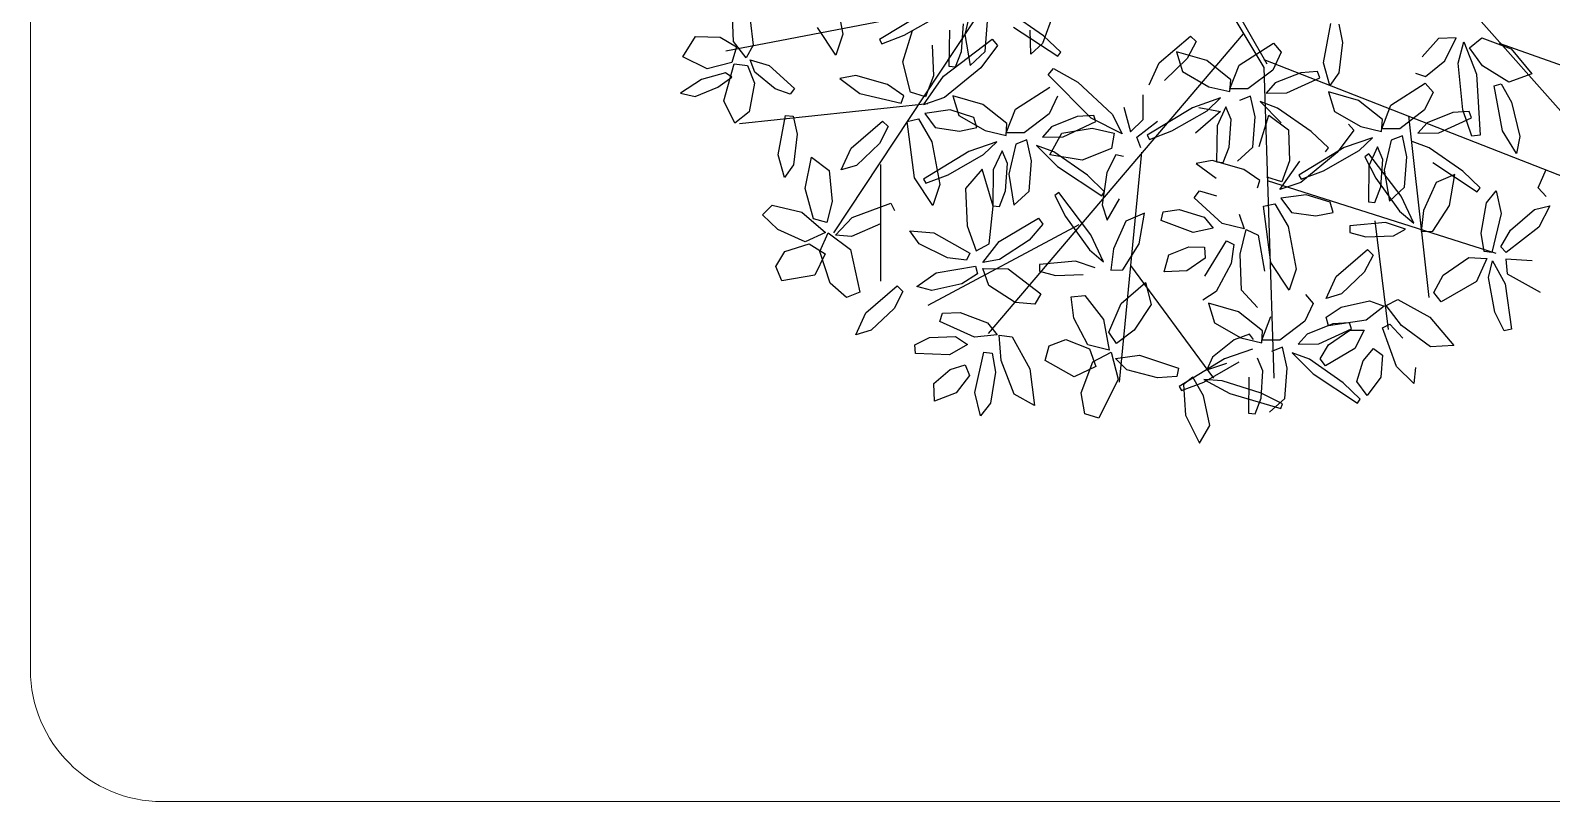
# Model space of a CAD drawing. Header units: inches. Extents: x 20.1 to 40.1, y 20 to 50.
# Drawn here: x 24.907 to 28.369, y 28.028 to 29.784 of the extents above; entities that cross this region are included whole.
import ezdxf

# ---------------------------------------------------------------- set-up
doc = ezdxf.new("R2010")
doc.units = ezdxf.units.IN
doc.header["$LTSCALE"] = 0.85
doc.header["$MEASUREMENT"] = 0

msp = doc.modelspace()

# ---------------------------------------------------------------- linework, layer by layer
at = {"lineweight": 9}
for p, q in [((24.9074, 32.0283), (24.9074, 28.3283)), ((25.2074, 28.0283), (29.9074, 28.0283))]:
    msp.add_line(p, q, dxfattribs=at)
at = {"color": 44}
for p, q in [((27.5264, 30.0134), (27.7144, 29.6997)), ((27.5446, 30.0169), (27.7212, 29.7079)), ((28.0663, 29.966), (28.4642, 29.5161)), ((27.0639, 29.8466), (26.4901, 29.7365)), ((27.081, 29.8465), (26.7349, 29.3233)), ((27.6673, 29.7762), (27.0869, 29.0937)), ((28.25, 29.7548), (28.5101, 29.663)), ((27.7144, 29.7181), (28.4183, 29.4426)), ((27.7144, 29.6997), (27.7373, 28.9927)), ((26.9492, 29.6171), (26.5207, 29.5712)), ((28.0434, 29.5895), (28.0893, 29.1763)), ((27.4356, 29.5067), (27.3853, 28.9835)), ((26.842, 29.4792), (26.842, 29.2131)), ((27.722, 29.4426), (28.2423, 29.2773)), ((27.2935, 29.3416), (26.9492, 29.158)), ((27.9669, 29.3508), (27.9975, 29.1029)), ((27.4108, 29.2487), (27.5996, 28.9927))]:
    msp.add_line(p, q, dxfattribs=at)
at = {"color": 60}
for p, q in [((26.7376, 29.873), (26.756, 29.7759)), ((27.0497, 29.8428), (27.0336, 29.7747)), ((26.5076, 29.7589), (26.5044, 29.835)), ((26.5451, 29.8082), (26.552, 29.7503)), ((26.9428, 29.8259), (26.8395, 29.7634)), ((26.8957, 29.7731), (26.9765, 29.8192)), ((27.0799, 29.736), (27.0854, 29.805)), ((26.7404, 29.7281), (26.6988, 29.7911)), ((26.756, 29.7759), (26.7404, 29.7281)), ((26.8448, 29.7538), (26.8957, 29.7731)), ((26.893, 29.7129), (26.9147, 29.7839)), ((26.9986, 29.7846), (26.9975, 29.7028)), ((27.0264, 29.7363), (27.0305, 29.7991)), ((27.0336, 29.7747), (27.0456, 29.7043)), ((26.3918, 29.7238), (26.4208, 29.7699)), ((26.4208, 29.7699), (26.4769, 29.7685)), ((26.4769, 29.7685), (26.5141, 29.7467)), ((26.5141, 29.7467), (26.5038, 29.7109)), ((26.5358, 29.7217), (26.5076, 29.7589)), ((26.552, 29.7503), (26.5358, 29.7217)), ((26.8395, 29.7634), (26.8448, 29.7538)), ((26.9596, 29.7506), (26.9621, 29.6805)), ((26.9852, 29.6796), (27.0959, 29.764)), ((27.0125, 29.7012), (27.0264, 29.7363)), ((27.0456, 29.7043), (27.0799, 29.736)), ((27.1084, 29.7496), (27.0702, 29.6991)), ((27.0959, 29.764), (27.1084, 29.7496)), ((26.4473, 29.6966), (26.3918, 29.7238)), ((26.5038, 29.7109), (26.4473, 29.6966)), ((26.4854, 29.6237), (26.5092, 29.7077)), ((26.5092, 29.7077), (26.5392, 29.7045)), ((26.5392, 29.7045), (26.5553, 29.6642)), ((26.5562, 29.6887), (26.545, 29.717)), ((26.545, 29.717), (26.5888, 29.7045)), ((26.5888, 29.7045), (26.6458, 29.6522)), ((26.9101, 29.6432), (26.893, 29.7129)), ((26.9975, 29.7028), (27.0125, 29.7012)), ((26.4345, 29.6726), (26.3866, 29.6414)), ((26.489, 29.6878), (26.4345, 29.6726)), ((26.4718, 29.6549), (26.5034, 29.6773)), ((26.5034, 29.6773), (26.489, 29.6878)), ((26.6021, 29.6511), (26.5562, 29.6887)), ((26.786, 29.6813), (26.7496, 29.6744)), ((26.7496, 29.6744), (26.7945, 29.6404)), ((26.8575, 29.6606), (26.786, 29.6813)), ((26.94, 29.6147), (26.9852, 29.6796)), ((26.9621, 29.6805), (26.9442, 29.6326)), ((27.0702, 29.6991), (26.9876, 29.631)), ((26.3866, 29.6414), (26.4198, 29.6337)), ((26.4198, 29.6337), (26.4718, 29.6549)), ((26.5553, 29.6642), (26.5433, 29.5988)), ((26.6362, 29.6393), (26.6021, 29.6511)), ((26.6458, 29.6522), (26.6362, 29.6393)), ((26.7945, 29.6404), (26.8889, 29.6184)), ((26.8946, 29.6355), (26.8575, 29.6606)), ((26.8889, 29.6184), (26.8946, 29.6355)), ((26.9442, 29.6326), (26.9101, 29.6432)), ((27.0751, 29.6157), (27.0065, 29.6352)), ((27.0065, 29.6352), (27.0203, 29.5906)), ((26.5103, 29.5733), (26.4854, 29.6237)), ((26.5433, 29.5988), (26.5103, 29.5733)), ((26.9876, 29.631), (26.94, 29.6147)), ((27.0001, 29.603), (26.9424, 29.5949)), ((27.0545, 29.5859), (27.0001, 29.603)), ((26.6092, 29.5009), (26.6254, 29.5904)), ((26.6254, 29.5904), (26.6434, 29.5889)), ((26.6434, 29.5889), (26.6522, 29.5476)), ((26.7754, 29.5163), (26.8465, 29.5776)), ((26.8595, 29.5651), (26.8394, 29.5265)), ((26.8465, 29.5776), (26.8595, 29.5651)), ((26.9028, 29.5765), (26.9282, 29.5825)), ((26.9196, 29.4488), (26.9028, 29.5765)), ((26.9282, 29.5825), (26.9584, 29.5308)), ((26.9424, 29.5949), (26.9661, 29.5628)), ((26.9661, 29.5628), (27.0217, 29.5551)), ((27.0203, 29.5906), (27.0802, 29.5559)), ((27.0217, 29.5551), (27.0608, 29.5627)), ((27.0608, 29.5627), (27.0545, 29.5859)), ((26.6522, 29.5476), (26.6435, 29.4784)), ((26.9584, 29.5308), (26.9767, 29.4336)), ((27.1067, 29.5304), (27.0428, 29.5082)), ((27.0764, 29.5014), (27.1067, 29.5304)), ((26.7526, 29.4664), (26.7754, 29.5163)), ((26.8394, 29.5265), (26.7873, 29.4766)), ((27.0428, 29.5082), (26.9395, 29.4457)), ((27.1184, 29.5101), (27.0986, 29.4669))]:
    msp.add_line(p, q, dxfattribs=at)
at = {"color": 62}
for p, q in [((27.2126, 29.7719), (27.1362, 29.825)), ((27.2352, 29.8224), (27.2104, 29.7546)), ((27.1446, 29.7918), (27.2454, 29.7254)), ((27.1837, 29.7303), (27.1822, 29.785)), ((27.2519, 29.7343), (27.2126, 29.7719)), ((27.4758, 29.71), (27.547, 29.7713)), ((27.547, 29.7713), (27.56, 29.7588)), ((27.2104, 29.7546), (27.1837, 29.7303)), ((27.56, 29.7588), (27.5399, 29.7202)), ((27.2454, 29.7254), (27.2519, 29.7343)), ((27.4531, 29.6602), (27.4758, 29.71)), ((27.5399, 29.7202), (27.4878, 29.6703)), ((27.5842, 29.7156), (27.5155, 29.735)), ((27.5155, 29.735), (27.5294, 29.6904)), ((27.6388, 29.6718), (27.5842, 29.7156)), ((27.637, 29.6511), (27.6577, 29.7049)), ((27.2231, 29.6831), (27.2356, 29.6974)), ((27.3213, 29.5846), (27.2231, 29.6831)), ((27.2356, 29.6974), (27.2907, 29.6662)), ((27.5294, 29.6904), (27.5893, 29.6558)), ((27.6366, 29.6448), (27.6388, 29.6718)), ((27.1487, 29.605), (27.227, 29.6551)), ((27.2447, 29.6346), (27.2256, 29.594)), ((27.2907, 29.6662), (27.3692, 29.5934)), ((27.5893, 29.6558), (27.6366, 29.6448)), ((27.1297, 29.5719), (27.0751, 29.6157)), ((27.128, 29.5513), (27.1487, 29.605)), ((27.1276, 29.5449), (27.1297, 29.5719)), ((27.2256, 29.594), (27.169, 29.551)), ((27.2311, 29.5647), (27.2104, 29.5414)), ((27.2895, 29.588), (27.2311, 29.5647)), ((27.2579, 29.5422), (27.3322, 29.5764)), ((27.3272, 29.5906), (27.2895, 29.588)), ((27.3322, 29.5764), (27.3272, 29.5906)), ((27.0802, 29.5559), (27.1276, 29.5449)), ((27.169, 29.551), (27.128, 29.5513)), ((27.175, 29.5347), (27.1497, 29.5251)), ((27.1854, 29.4873), (27.175, 29.5347)), ((27.2104, 29.5414), (27.2579, 29.5422)), ((27.2274, 29.5008), (27.2544, 29.5498)), ((27.2544, 29.5498), (27.3236, 29.5615)), ((26.6231, 29.4496), (26.6092, 29.5009)), ((26.6705, 29.424), (26.6845, 29.4959)), ((26.6845, 29.4959), (26.7254, 29.4648)), ((26.9956, 29.4553), (27.0764, 29.5014)), ((27.1305, 29.4814), (27.1184, 29.5101)), ((27.1497, 29.5251), (27.1336, 29.457)), ((27.2362, 29.5073), (27.197, 29.5221)), ((27.197, 29.5221), (27.2446, 29.474)), ((27.3006, 29.4888), (27.2274, 29.5008)), ((27.3126, 29.4542), (27.2362, 29.5073)), ((27.3674, 29.515), (27.3006, 29.4888)), ((26.6435, 29.4784), (26.6231, 29.4496)), ((26.7254, 29.4648), (26.7321, 29.3949)), ((26.7873, 29.4766), (26.7526, 29.4664)), ((27.073, 29.4682), (27.0356, 29.4243)), ((27.0983, 29.3839), (27.073, 29.4682)), ((27.0986, 29.4669), (27.0975, 29.385)), ((27.1264, 29.4186), (27.1305, 29.4814)), ((27.1799, 29.4183), (27.1854, 29.4873)), ((27.2446, 29.474), (27.3454, 29.4076)), ((27.3571, 29.4606), (27.3462, 29.3869)), ((26.6897, 29.3553), (26.6705, 29.424)), ((26.9612, 29.3858), (26.9196, 29.4488)), ((26.9395, 29.4457), (26.9447, 29.436)), ((26.9447, 29.436), (26.9956, 29.4553)), ((26.9767, 29.4336), (26.9612, 29.3858)), ((27.0356, 29.4243), (27.0393, 29.3391)), ((27.1336, 29.457), (27.1456, 29.3866)), ((27.3519, 29.4165), (27.3126, 29.4542)), ((26.7321, 29.3949), (26.7198, 29.3464)), ((26.7771, 29.358), (26.8651, 29.391)), ((26.8651, 29.391), (26.8735, 29.3739)), ((27.1125, 29.3835), (27.1264, 29.4186)), ((27.1456, 29.3866), (27.1799, 29.4183)), ((27.2474, 29.4149), (27.2384, 29.4086)), ((27.2384, 29.4086), (27.2629, 29.3601)), ((27.3205, 29.3187), (27.2474, 29.4149)), ((27.3454, 29.4076), (27.3519, 29.4165)), ((26.573, 29.3646), (26.5952, 29.3866)), ((26.6081, 29.3307), (26.573, 29.3646)), ((26.5952, 29.3866), (26.6627, 29.3705)), ((26.6627, 29.3705), (26.7166, 29.3239)), ((26.7198, 29.3464), (26.6897, 29.3553)), ((26.7392, 29.318), (26.7771, 29.358)), ((27.0888, 29.2982), (27.0983, 29.3839)), ((27.0975, 29.385), (27.1125, 29.3835)), ((27.1116, 29.3032), (27.2012, 29.3567)), ((27.2012, 29.3567), (27.2111, 29.3428)), ((27.2629, 29.3601), (27.3173, 29.2846)), ((27.3462, 29.3869), (27.3578, 29.3518)), ((26.6704, 29.3031), (26.6081, 29.3307)), ((26.7166, 29.3239), (26.6704, 29.3031)), ((26.704, 29.2805), (26.7224, 29.3234)), ((26.7224, 29.3234), (26.7734, 29.2855)), ((26.8417, 29.3439), (26.7757, 29.3148)), ((26.9299, 29.2984), (26.9085, 29.3275)), ((26.9085, 29.3275), (26.9631, 29.3232)), ((26.9631, 29.3232), (27.0451, 29.2773)), ((27.0393, 29.3391), (27.0592, 29.2826)), ((27.2111, 29.3428), (27.1799, 29.3065)), ((26.6245, 29.2811), (26.6792, 29.2981)), ((26.6792, 29.2981), (26.7158, 29.2755)), ((26.7757, 29.3148), (26.7392, 29.318)), ((26.9946, 29.2665), (26.9299, 29.2984)), ((27.0592, 29.2826), (27.0888, 29.2982)), ((27.0746, 29.256), (27.1116, 29.3032)), ((27.1799, 29.3065), (27.1129, 29.2623)), ((27.3493, 29.2575), (27.3205, 29.3187)), ((26.6035, 29.2464), (26.6245, 29.2811)), ((26.7158, 29.2755), (26.6921, 29.2271)), ((26.7271, 29.2084), (26.704, 29.2805)), ((26.7734, 29.2855), (26.7948, 29.1885)), ((27.0378, 29.2608), (26.9946, 29.2665)), ((27.0451, 29.2773), (27.0378, 29.2608)), ((27.1129, 29.2623), (27.0746, 29.256)), ((27.2853, 29.2589), (27.2038, 29.2514)), ((27.3173, 29.2846), (27.3493, 29.2575)), ((26.6173, 29.2141), (26.6035, 29.2464)), ((26.6921, 29.2271), (26.6173, 29.2141)), ((26.9247, 29.2013), (26.9682, 29.2319)), ((26.7641, 29.1761), (26.7271, 29.2084)), ((26.7948, 29.1885), (26.7641, 29.1761)), ((26.8087, 29.141), (26.8798, 29.2023)), ((26.8928, 29.1899), (26.8727, 29.1513)), ((26.8798, 29.2023), (26.8928, 29.1899)), ((26.9588, 29.1919), (26.9247, 29.2013)), ((26.8727, 29.1513), (26.8206, 29.1013)), ((26.7859, 29.0912), (26.8087, 29.141)), ((26.8206, 29.1013), (26.7859, 29.0912)), ((26.92, 29.0685), (26.953, 29.085)), ((26.9218, 29.0485), (26.92, 29.0685)), ((26.9651, 28.94), (26.963, 28.9799))]:
    msp.add_line(p, q, dxfattribs=at)
at = {"color": 64}
for p, q in [((27.8503, 29.7102), (27.8665, 29.7996)), ((27.8845, 29.7982), (27.8933, 29.7569)), ((27.6577, 29.7049), (27.7361, 29.755)), ((27.7361, 29.755), (27.7538, 29.7345)), ((27.8933, 29.7569), (27.8846, 29.6876)), ((27.7538, 29.7345), (27.7346, 29.6938)), ((27.8642, 29.6589), (27.8503, 29.7102)), ((27.7346, 29.6938), (27.678, 29.6508)), ((27.7986, 29.6879), (27.7402, 29.6646)), ((27.7669, 29.6421), (27.8413, 29.6762)), ((27.8363, 29.6904), (27.7986, 29.6879)), ((27.8413, 29.6762), (27.8363, 29.6904)), ((27.8846, 29.6876), (27.8642, 29.6589)), ((27.4397, 29.5811), (27.4399, 29.6373)), ((27.678, 29.6508), (27.637, 29.6511)), ((27.684, 29.6346), (27.6587, 29.6249)), ((27.6945, 29.5871), (27.684, 29.6346)), ((27.7402, 29.6646), (27.7194, 29.6413)), ((27.7194, 29.6413), (27.7669, 29.6421)), ((27.9296, 29.6248), (27.861, 29.6442)), ((27.861, 29.6442), (27.8748, 29.5996)), ((27.3953, 29.6096), (27.411, 29.5534)), ((27.5519, 29.6081), (27.4485, 29.5456)), ((27.5047, 29.5552), (27.5855, 29.6013)), ((27.6157, 29.6303), (27.5519, 29.6081)), ((27.6158, 29.5998), (27.5588, 29.5502)), ((27.5664, 29.6089), (27.6158, 29.5998)), ((27.5855, 29.6013), (27.6157, 29.6303)), ((27.6274, 29.61), (27.6077, 29.5667)), ((27.6395, 29.5812), (27.6274, 29.61)), ((27.7453, 29.6072), (27.7061, 29.622)), ((27.7061, 29.622), (27.7536, 29.5739)), ((27.8217, 29.5541), (27.7453, 29.6072)), ((27.8748, 29.5996), (27.9347, 29.565)), ((27.3917, 29.5484), (27.3213, 29.5846)), ((27.3692, 29.5934), (27.3917, 29.5484)), ((27.411, 29.5534), (27.4397, 29.5811)), ((27.4252, 29.541), (27.4725, 29.5778)), ((27.6077, 29.5667), (27.6065, 29.4849)), ((27.6354, 29.5185), (27.6395, 29.5812)), ((27.689, 29.5181), (27.6945, 29.5871)), ((27.7038, 29.5199), (27.7255, 29.5909)), ((27.7255, 29.5909), (27.7704, 29.5577)), ((27.9067, 29.571), (27.9192, 29.5567)), ((27.3236, 29.5615), (27.3734, 29.5502)), ((27.3734, 29.5502), (27.3674, 29.515)), ((27.4344, 29.5166), (27.4252, 29.541)), ((27.4485, 29.5456), (27.4538, 29.5359)), ((27.4538, 29.5359), (27.5047, 29.5552)), ((27.7704, 29.5577), (27.7729, 29.4875)), ((27.861, 29.5164), (27.8217, 29.5541)), ((27.9192, 29.5567), (27.881, 29.5062)), ((27.3771, 29.5006), (27.3571, 29.4606)), ((27.3949, 29.4973), (27.3771, 29.5006)), ((27.6215, 29.4833), (27.6354, 29.5185)), ((27.6546, 29.4865), (27.689, 29.5181)), ((27.8973, 29.5173), (27.794, 29.4548)), ((27.881, 29.5062), (27.7984, 29.4381)), ((27.8501, 29.4644), (27.9309, 29.5105)), ((27.8545, 29.5075), (27.861, 29.5164)), ((27.5968, 29.4883), (27.5604, 29.4814)), ((27.5604, 29.4814), (27.6054, 29.4474)), ((27.6683, 29.4676), (27.5968, 29.4883)), ((27.6065, 29.4849), (27.6215, 29.4833)), ((27.7054, 29.4425), (27.6683, 29.4676)), ((27.7508, 29.4218), (27.796, 29.4867)), ((27.7729, 29.4875), (27.755, 29.4397)), ((27.7992, 29.4451), (27.8501, 29.4644)), ((27.6997, 29.4254), (27.7054, 29.4425)), ((27.755, 29.4397), (27.7209, 29.4503)), ((27.7984, 29.4381), (27.7508, 29.4218)), ((27.794, 29.4548), (27.7992, 29.4451)), ((27.3578, 29.3518), (27.3856, 29.4008)), ((27.5557, 29.403), (27.5675, 29.4192)), ((27.6194, 29.3444), (27.5557, 29.403)), ((27.5675, 29.4192), (27.6065, 29.4076)), ((27.4429, 29.3682), (27.4, 29.3498)), ((27.4308, 29.2979), (27.4429, 29.3682)), ((27.4805, 29.3514), (27.4851, 29.3709)), ((27.4851, 29.3709), (27.5217, 29.3761)), ((27.5217, 29.3761), (27.5785, 29.3591)), ((27.5785, 29.3591), (27.599, 29.3336)), ((27.6582, 29.3659), (27.6697, 29.3327)), ((27.7304, 29.2558), (27.7137, 29.3836)), ((27.4, 29.3498), (27.3719, 29.2866)), ((27.553, 29.3239), (27.4805, 29.3514)), ((27.599, 29.3336), (27.553, 29.3239)), ((27.6697, 29.3327), (27.6194, 29.3444)), ((27.6603, 29.2747), (27.6737, 29.3305)), ((27.6737, 29.3305), (27.701, 29.3177)), ((27.3719, 29.2866), (27.3659, 29.2383)), ((27.393, 29.239), (27.4308, 29.2979)), ((27.4978, 29.2732), (27.5433, 29.2916)), ((27.5433, 29.2916), (27.5792, 29.2909)), ((27.5792, 29.2909), (27.5807, 29.2652)), ((27.5802, 29.2246), (27.629, 29.305)), ((27.629, 29.305), (27.6462, 29.2968)), ((27.6462, 29.2968), (27.6398, 29.2535)), ((27.701, 29.3177), (27.7157, 29.236)), ((27.2038, 29.2514), (27.2038, 29.2363)), ((27.3303, 29.2438), (27.2853, 29.2589)), ((27.4871, 29.2347), (27.4978, 29.2732)), ((27.5807, 29.2652), (27.5392, 29.2369)), ((27.6398, 29.2535), (27.6059, 29.1898)), ((27.6635, 29.1925), (27.6603, 29.2747)), ((26.9682, 29.2319), (27.0578, 29.2473)), ((27.0626, 29.2299), (27.0268, 29.2075)), ((27.0578, 29.2473), (27.0626, 29.2299)), ((27.0887, 29.2035), (27.0749, 29.2421)), ((27.0749, 29.2421), (27.1325, 29.2411)), ((27.1325, 29.2411), (27.2064, 29.1846)), ((27.2038, 29.2363), (27.2402, 29.2262)), ((27.2402, 29.2262), (27.303, 29.2287)), ((27.3659, 29.2383), (27.393, 29.239)), ((27.5392, 29.2369), (27.4871, 29.2347)), ((27.0268, 29.2075), (26.9588, 29.1919)), ((27.1484, 29.165), (27.0887, 29.2035)), ((27.2064, 29.1846), (27.1932, 29.1609)), ((27.3892, 29.1627), (27.4451, 29.2099)), ((27.4451, 29.2099), (27.4575, 29.1601)), ((27.6059, 29.1898), (27.5752, 29.1697)), ((27.1932, 29.1609), (27.1484, 29.165)), ((27.276, 29.1775), (27.3071, 29.1807)), ((27.2821, 29.129), (27.276, 29.1775)), ((27.3071, 29.1807), (27.3496, 29.1259)), ((27.3612, 29.0971), (27.3892, 29.1627)), ((27.4575, 29.1601), (27.419, 29.1014)), ((27.6569, 29.1437), (27.5882, 29.1631)), ((27.5882, 29.1631), (27.6021, 29.1185)), ((26.9767, 29.1213), (26.9827, 29.1404)), ((27.0557, 29.086), (26.9767, 29.1213)), ((26.9827, 29.1404), (27.0234, 29.1418)), ((27.0234, 29.1418), (27.0856, 29.1187)), ((27.0856, 29.1187), (27.1071, 29.0909)), ((27.3134, 29.0685), (27.2821, 29.129)), ((27.3496, 29.1259), (27.3624, 29.0558)), ((26.953, 29.085), (27.0123, 29.087)), ((27.0123, 29.087), (27.0397, 29.0693)), ((27.1071, 29.0909), (27.0557, 29.086)), ((27.1167, 29.0329), (27.1116, 29.0901)), ((27.1116, 29.0901), (27.1415, 29.0866)), ((27.1415, 29.0866), (27.1814, 29.0138)), ((27.2256, 29.0662), (27.2638, 29.0801)), ((27.2638, 29.0801), (27.3171, 29.0591)), ((27.379, 29.0713), (27.3612, 29.0971)), ((27.419, 29.1014), (27.379, 29.0713)), ((26.9992, 29.0455), (26.9218, 29.0485)), ((27.0397, 29.0693), (26.9992, 29.0455)), ((27.0566, 28.96), (27.0773, 29.0516)), ((27.0773, 29.0516), (27.0962, 29.0493)), ((27.0962, 29.0493), (27.1039, 29.0063)), ((27.2162, 29.0324), (27.2256, 29.0662)), ((27.3624, 29.0558), (27.3134, 29.0685)), ((27.3171, 29.0591), (27.3315, 29.0186)), ((27.3254, 29.0298), (27.3666, 29.0517)), ((27.3666, 29.0517), (27.3826, 28.9902)), ((27.3763, 29.037), (27.4309, 29.0445)), ((26.963, 28.9799), (27.0003, 29.0118)), ((27.0003, 29.0118), (27.0346, 29.0225)), ((27.0346, 29.0225), (27.0442, 28.9986)), ((27.1457, 28.956), (27.1167, 29.0329)), ((27.1814, 29.0138), (27.1926, 28.9301)), ((27.2827, 28.9957), (27.2162, 29.0324)), ((27.3315, 29.0186), (27.2827, 28.9957)), ((27.2982, 28.9591), (27.3254, 29.0298)), ((27.4028, 29.0117), (27.3763, 29.037)), ((27.0442, 28.9986), (27.0138, 28.9586)), ((27.1039, 29.0063), (27.0919, 28.9351)), ((27.3826, 28.9902), (27.3385, 28.9012)), ((27.0138, 28.9586), (26.9651, 28.94)), ((27.0692, 28.9063), (27.0566, 28.96)), ((27.1926, 28.9301), (27.1457, 28.956)), ((27.3068, 28.9108), (27.2982, 28.9591)), ((27.0919, 28.9351), (27.0692, 28.9063)), ((27.3385, 28.9012), (27.3068, 28.9108))]:
    msp.add_line(p, q, dxfattribs=at)
at = {"color": 66}
for p, q in [((28.112, 29.7656), (28.0746, 29.7237)), ((28.1519, 29.7674), (28.112, 29.7656)), ((28.1264, 29.7149), (28.1519, 29.7674)), ((28.1567, 29.7097), (28.1696, 29.7583)), ((28.0819, 29.6793), (28.1264, 29.7149)), ((28.1671, 29.6031), (28.1567, 29.7097)), ((28.0591, 29.687), (28.0819, 29.6793)), ((28.0032, 29.6141), (28.0815, 29.6642)), ((28.0992, 29.6437), (28.0801, 29.603)), ((28.0815, 29.6642), (28.0992, 29.6437)), ((27.9842, 29.581), (27.9296, 29.6248)), ((27.9824, 29.5603), (28.0032, 29.6141)), ((28.0801, 29.603), (28.0235, 29.56)), ((28.144, 29.5971), (28.0856, 29.5738)), ((28.1817, 29.5996), (28.144, 29.5971)), ((28.1867, 29.5854), (28.1817, 29.5996)), ((27.9347, 29.565), (27.982, 29.554)), ((27.982, 29.554), (27.9842, 29.581)), ((28.0856, 29.5738), (28.0648, 29.5505)), ((27.9612, 29.5395), (27.8973, 29.5173)), ((27.9309, 29.5105), (27.9612, 29.5395)), ((28.0235, 29.56), (27.9824, 29.5603)), ((28.0042, 29.5342), (27.9881, 29.466)), ((28.0295, 29.5438), (28.0042, 29.5342)), ((28.0399, 29.4963), (28.0295, 29.5438)), ((27.9534, 29.5028), (27.9444, 29.4965)), ((27.9444, 29.4965), (27.9689, 29.4479)), ((27.9728, 29.5192), (27.9531, 29.4759)), ((28.0265, 29.4066), (27.9534, 29.5028)), ((27.9849, 29.4904), (27.9728, 29.5192)), ((28.0344, 29.4274), (28.0399, 29.4963)), ((27.9531, 29.4759), (27.952, 29.3941)), ((27.9808, 29.4277), (27.9849, 29.4904)), ((27.9881, 29.466), (28.0001, 29.3957)), ((27.9669, 29.3925), (27.9808, 29.4277)), ((27.9689, 29.4479), (28.0233, 29.3724)), ((28.0001, 29.3957), (28.0344, 29.4274)), ((27.7137, 29.3836), (27.739, 29.3895)), ((27.739, 29.3895), (27.7692, 29.3378)), ((27.8109, 29.41), (27.7532, 29.402)), ((27.7532, 29.402), (27.7769, 29.3698)), ((27.8653, 29.3929), (27.8109, 29.41)), ((27.8716, 29.3697), (27.8653, 29.3929)), ((27.952, 29.3941), (27.9669, 29.3925)), ((28.0553, 29.3454), (28.0265, 29.4066)), ((27.7769, 29.3698), (27.8325, 29.3622)), ((27.8325, 29.3622), (27.8716, 29.3697)), ((28.0233, 29.3724), (28.0553, 29.3454)), ((28.0779, 29.3744), (28.0719, 29.3262)), ((27.7692, 29.3378), (27.7875, 29.2406)), ((27.9912, 29.3467), (27.9097, 29.3392)), ((27.9097, 29.3392), (27.9097, 29.3242)), ((27.9097, 29.3242), (27.9462, 29.3141)), ((28.0363, 29.3317), (27.9912, 29.3467)), ((28.009, 29.3166), (28.0363, 29.3317)), ((27.9462, 29.3141), (28.009, 29.3166)), ((27.772, 29.1928), (27.7304, 29.2558)), ((27.8788, 29.2237), (27.95, 29.285)), ((27.963, 29.2726), (27.9428, 29.234)), ((27.95, 29.285), (27.963, 29.2726)), ((27.7875, 29.2406), (27.772, 29.1928)), ((27.8561, 29.1739), (27.8788, 29.2237)), ((27.9428, 29.234), (27.8908, 29.1841)), ((27.8088, 29.1831), (27.8265, 29.1626)), ((27.8908, 29.1841), (27.8561, 29.1739)), ((27.89, 29.1541), (27.9549, 29.1682)), ((27.9549, 29.1682), (27.9879, 29.1563)), ((27.9922, 29.158), (28.0192, 29.1712)), ((27.6021, 29.1185), (27.662, 29.0839)), ((27.6465, 29.0793), (27.5975, 29.0399)), ((27.6818, 29.0928), (27.6465, 29.0793)), ((27.4309, 29.0445), (27.5202, 29.015)), ((27.4725, 28.993), (27.4028, 29.0117)), ((27.5202, 29.015), (27.516, 28.9964)), ((27.6246, 29.0362), (27.5213, 28.9737)), ((27.5774, 28.9833), (27.6582, 29.0294)), ((27.5975, 29.0399), (27.5845, 29.0115)), ((27.5845, 29.0115), (27.6297, 29.0262)), ((27.516, 28.9964), (27.4725, 28.993)), ((27.5265, 28.964), (27.5774, 28.9833)), ((27.5526, 28.9947), (27.5313, 28.9781)), ((27.5313, 28.9781), (27.536, 28.9082)), ((27.5766, 28.9524), (27.5526, 28.9947)), ((27.6193, 28.9865), (27.5774, 28.9892)), ((27.5774, 28.9892), (27.637, 28.9572)), ((27.6804, 28.9948), (27.6792, 28.913)), ((27.5213, 28.9737), (27.5265, 28.964)), ((27.5916, 28.8849), (27.5766, 28.9524)), ((27.536, 28.9082), (27.5681, 28.8445)), ((27.5681, 28.8445), (27.5916, 28.8849))]:
    msp.add_line(p, q, dxfattribs=at)
at = {"color": 68}
for p, q in [((28.1696, 29.7583), (28.1983, 29.6845)), ((28.1822, 29.7448), (28.21, 29.7672)), ((28.2119, 29.7033), (28.1822, 29.7448)), ((28.21, 29.7672), (28.2773, 29.7425)), ((28.2773, 29.7425), (28.3242, 29.6849)), ((28.2715, 29.6662), (28.2119, 29.7033)), ((28.1983, 29.6845), (28.2066, 29.5457)), ((28.3242, 29.6849), (28.2715, 29.6662)), ((28.2381, 29.6577), (28.2545, 29.6622)), ((28.2576, 29.5552), (28.2381, 29.6577)), ((28.2545, 29.6622), (28.2779, 29.6204)), ((28.1877, 29.5432), (28.1671, 29.6031)), ((28.2779, 29.6204), (28.2965, 29.5424)), ((28.1123, 29.5513), (28.1867, 29.5854)), ((28.0907, 29.5164), (28.0515, 29.5312)), ((28.0648, 29.5505), (28.1123, 29.5513)), ((28.2066, 29.5457), (28.1877, 29.5432)), ((28.2893, 29.5042), (28.2576, 29.5552)), ((28.2965, 29.5424), (28.2893, 29.5042)), ((28.1671, 29.4633), (28.0907, 29.5164)), ((28.099, 29.4831), (28.1999, 29.4167)), ((28.2064, 29.4256), (28.1671, 29.4633)), ((28.3387, 29.4259), (28.3567, 29.4671)), ((28.106, 29.4376), (28.0779, 29.3744)), ((28.1489, 29.4561), (28.106, 29.4376)), ((28.1368, 29.3858), (28.1489, 29.4561)), ((28.1999, 29.4167), (28.2064, 29.4256)), ((28.357, 29.4059), (28.3387, 29.4259)), ((28.2086, 29.3225), (28.2209, 29.3912)), ((28.2209, 29.3912), (28.2428, 29.4189)), ((28.2428, 29.4189), (28.254, 29.3669)), ((28.099, 29.3269), (28.1368, 29.3858)), ((28.254, 29.3669), (28.2332, 29.2784)), ((28.2756, 29.3291), (28.3301, 29.3763)), ((28.3301, 29.3763), (28.3653, 29.3846)), ((28.3653, 29.3846), (28.34, 29.3361)), ((28.0719, 29.3262), (28.099, 29.3269)), ((28.2153, 29.2808), (28.2086, 29.3225)), ((28.2535, 29.2916), (28.2756, 29.3291)), ((28.34, 29.3361), (28.2658, 29.2785)), ((28.2658, 29.2785), (28.2535, 29.2916)), ((28.1221, 29.2271), (28.1808, 29.2671)), ((28.1808, 29.2671), (28.2217, 29.2647)), ((28.2217, 29.2647), (28.1983, 29.2121)), ((28.2332, 29.2784), (28.2153, 29.2808)), ((28.2255, 29.2218), (28.2346, 29.2596)), ((28.2346, 29.2596), (28.2637, 29.2071)), ((28.3249, 29.2597), (28.2651, 29.2634)), ((28.2651, 29.2634), (28.2679, 29.23)), ((28.1008, 29.1875), (28.1221, 29.2271)), ((28.2401, 29.1429), (28.2255, 29.2218)), ((28.2679, 29.23), (28.3432, 29.1878)), ((27.6997, 29.1531), (27.6635, 29.1925)), ((28.1175, 29.1661), (28.1008, 29.1875)), ((28.1983, 29.2121), (28.1175, 29.1661)), ((28.2637, 29.2071), (28.2779, 29.1037)), ((27.8265, 29.1626), (27.8074, 29.1219)), ((27.8564, 29.1311), (27.89, 29.1541)), ((27.9879, 29.1563), (27.9473, 29.1245)), ((28.0272, 29.1126), (27.9922, 29.158)), ((28.0192, 29.1712), (28.0921, 29.1313)), ((27.7115, 29.0998), (27.6569, 29.1437)), ((27.7097, 29.0792), (27.7304, 29.133)), ((27.8074, 29.1219), (27.7508, 29.0789)), ((27.8713, 29.1159), (27.8129, 29.0927)), ((27.8617, 29.1117), (27.8564, 29.1311)), ((27.9473, 29.1245), (27.8617, 29.1117)), ((27.909, 29.1185), (27.8713, 29.1159)), ((27.914, 29.1043), (27.909, 29.1185)), ((27.984, 29.1072), (28.0011, 29.1154)), ((28.0011, 29.1154), (28.0308, 29.0832)), ((28.0931, 29.0634), (28.0272, 29.1126)), ((28.0921, 29.1313), (28.1465, 29.0668)), ((28.2613, 29.1), (28.2401, 29.1429)), ((27.662, 29.0839), (27.7093, 29.0729)), ((27.6907, 29.0807), (27.6818, 29.0928)), ((27.7093, 29.0729), (27.7115, 29.0998)), ((27.7508, 29.0789), (27.7097, 29.0792)), ((27.8129, 29.0927), (27.7921, 29.0694)), ((27.8396, 29.0702), (27.914, 29.1043)), ((27.8612, 29.0684), (27.9101, 29.1019)), ((27.9101, 29.1019), (27.9428, 29.1018)), ((27.9428, 29.1018), (27.9214, 29.0599)), ((28.0159, 29.0188), (27.984, 29.1072)), ((28.2779, 29.1037), (28.2613, 29.1)), ((27.6885, 29.0584), (27.6246, 29.0362)), ((27.7567, 29.0627), (27.7315, 29.053)), ((27.7672, 29.0152), (27.7567, 29.0627)), ((27.818, 29.0353), (27.7788, 29.0501)), ((27.7788, 29.0501), (27.8263, 29.002)), ((27.7921, 29.0694), (27.8396, 29.0702)), ((27.8423, 29.0367), (27.8612, 29.0684)), ((27.9214, 29.0599), (27.8546, 29.0208)), ((27.9405, 29.0321), (27.9636, 29.0596)), ((27.9636, 29.0596), (27.9846, 29.0446)), ((27.9846, 29.0446), (27.9805, 28.9945)), ((28.1465, 29.0668), (28.0931, 29.0634)), ((27.7122, 29.0093), (27.7001, 29.0381)), ((27.7081, 28.9466), (27.7122, 29.0093)), ((27.7617, 28.9462), (27.7672, 29.0152)), ((27.8944, 28.9821), (27.818, 29.0353)), ((27.8546, 29.0208), (27.8423, 29.0367)), ((27.9262, 28.9851), (27.9405, 29.0321)), ((28.0554, 28.9804), (28.0159, 29.0188)), ((28.059, 29.0169), (28.0554, 28.9804)), ((27.7079, 28.9582), (27.6193, 28.9865)), ((27.8263, 29.002), (27.9272, 28.9356)), ((27.9337, 28.9445), (27.8944, 28.9821)), ((27.9495, 28.9526), (27.9262, 28.9851)), ((27.9805, 28.9945), (27.9495, 28.9526)), ((27.637, 28.9572), (27.7529, 28.9233)), ((27.6942, 28.9114), (27.7081, 28.9466)), ((27.7565, 28.9337), (27.7079, 28.9582)), ((27.7274, 28.9146), (27.7617, 28.9462)), ((27.9272, 28.9356), (27.9337, 28.9445)), ((27.6792, 28.913), (27.6942, 28.9114)), ((27.7529, 28.9233), (27.7565, 28.9337))]:
    msp.add_line(p, q, dxfattribs=at)
at = {"lineweight": 9}
msp.add_arc((25.2074, 28.3283), 0.3, 180, 270, dxfattribs=at)

doc.saveas('drawing.dxf')
